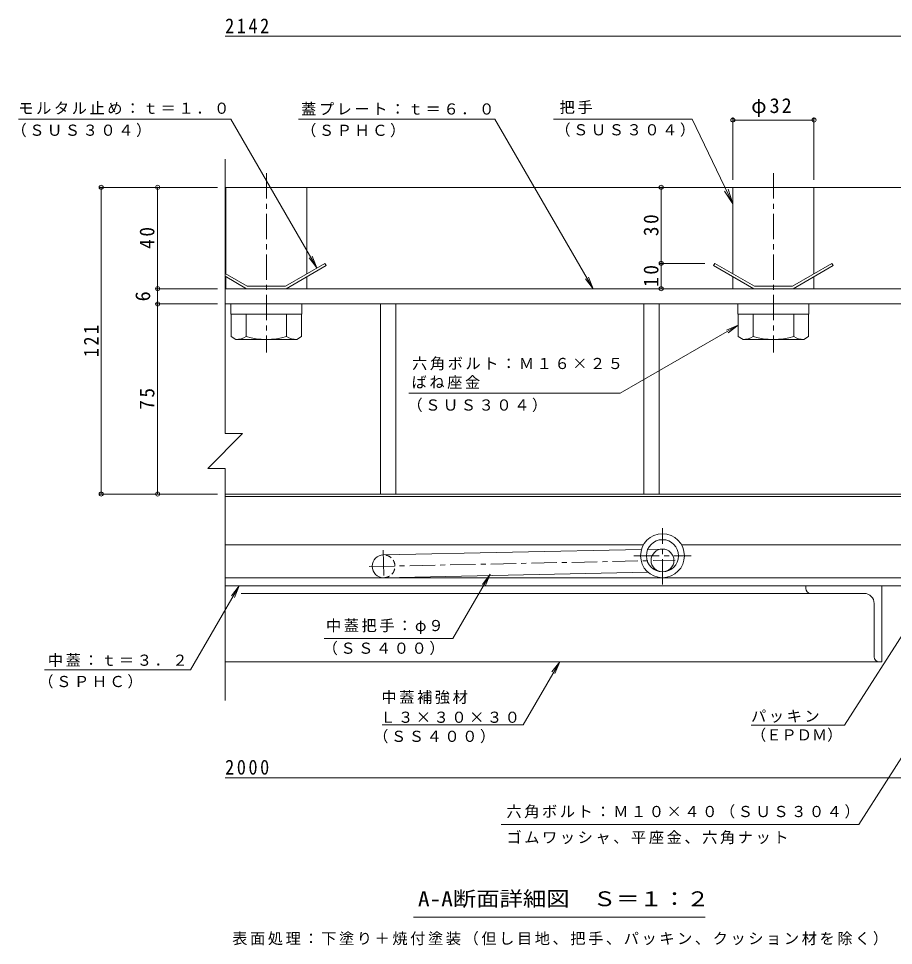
# Model space of a CAD drawing. Units: millimetres on the paper, enlarged 10 times, with parts at other scales. Extents: x -2685 to 2799, y -1962 to 1857.
# Drawn here: x 39 to 1765, y 29 to 1857 of the extents above; entities that cross this region are included whole.
import ezdxf
from ezdxf.enums import TextEntityAlignment as Align

# ---------------------------------------------------------------- set-up
doc = ezdxf.new("R2010")
doc.units = ezdxf.units.MM
doc.header["$LTSCALE"] = 10
doc.header["$PDMODE"] = 32
doc.header["$PDSIZE"] = 8
doc.linetypes.add('CHAIN1', pattern=[8, 5, -1, 1, -1])
doc.linetypes.add('DASHED1', pattern=[1.8, 1.2, -0.6])
for name, color, linetype, lineweight in [('D-2', 3, 'Continuous', 9), ('D-3', 4, 'Continuous', 9), ('D-5', 7, 'Continuous', 9), ('D-6', 6, 'Continuous', 9), ('D-8', 5, 'Continuous', 5), ('D-9', 134, 'Continuous', 5), ('D-A', 3, 'Continuous', 9), ('D-B', 6, 'Continuous', 9), ('D-C', 2, 'Continuous', 9), ('D-D', 4, 'Continuous', 9), ('D-E', 3, 'Continuous', 9), ('D-F', 7, 'Continuous', 9)]:
    doc.layers.add(name, color=color, linetype=linetype, lineweight=lineweight)
doc.styles.add('ＭＳ ゴシック', font='')
doc.styles.get('ＭＳ ゴシック').set_extended_font_data('MS Gothic')

msp = doc.modelspace()

# ---------------------------------------------------------------- linework, layer by layer
at = {"layer": 'D-2'}
for p, q in [((446.81, 1324.24), (2006.81, 1324.24)), ((446.81, 1294.24), (2006.81, 1294.24))]:
    msp.add_line(p, q, dxfattribs=at)
at = {"layer": 'D-2', "linetype": 'CHAIN1'}
for p, q in [((1309.31, 740.75), (1309.31, 851.73)), ((1252.57, 797.49), (1366.05, 797.49))]:
    msp.add_line(p, q, dxfattribs=at)
at = {"layer": 'D-2'}
for radius in [43.25, 31.75]:
    msp.add_circle((1309.31, 797.49), radius, dxfattribs=at)
at = {"layer": 'D-3'}
for p, q in [((2021.81, 1524.24), (446.81, 1524.24)), ((643.5, 1374.24), (565.56, 1329.24)), ((643.5, 1374.24), (646, 1369.91)), ((1412.62, 1374.24), (1410.12, 1369.91)), ((1412.62, 1374.24), (1490.56, 1329.24)), ((1643.5, 1374.24), (1565.56, 1329.24)), ((1643.5, 1374.24), (1646, 1369.91)), ((446.81, 1354.5), (490.56, 1329.24)), ((646, 1369.91), (566.9, 1324.24)), ((1410.12, 1369.91), (1489.22, 1324.24)), ((1646, 1369.91), (1566.9, 1324.24)), ((446.81, 1348.73), (489.22, 1324.24)), ((489.22, 1324.24), (566.9, 1324.24)), ((565.56, 1329.24), (490.56, 1329.24)), ((1489.22, 1324.24), (1566.9, 1324.24)), ((1565.56, 1329.24), (1490.56, 1329.24))]:
    msp.add_line(p, q, dxfattribs=at)
at = {"layer": 'D-5'}
for p, q in [((39.37, 1658.99), (458.3, 1658.99)), ((591.32, 1658.99), (978.51, 1658.99)), ((1172.8, 1324.24), (978.51, 1658.99)), ((1367.65, 1658.99), (1094.39, 1658.99)), ((1367.65, 1658.99), (1448.06, 1491.9)), ((1448.06, 1491.9), (1438.69, 1520.4)), ((1448.06, 1491.9), (1431.63, 1517.01)), ((627.9, 1365.24), (612.68, 1385.07)), ((1172.8, 1324.24), (1157.54, 1344.04)), ((1172.8, 1324.24), (1163.18, 1347.32)), ((1458.56, 1252.16), (1435.46, 1242.59)), ((1226.03, 1117.91), (809.05, 1117.91)), ((969.32, 760.89), (954.06, 741.09)), ((969.32, 760.89), (959.7, 737.81)), ((378.47, 572.41), (474.71, 738.24)), ((474.71, 738.24), (459.45, 718.44)), ((474.71, 738.24), (465.09, 715.16)), ((1668.57, 463.12), (1820.3, 701.22)), ((1696.35, 267.11), (1914.76, 609.86)), ((1034.61, 464.29), (1106.55, 588.24)), ((1106.55, 588.24), (1091.28, 568.44)), ((1106.55, 588.24), (1096.93, 565.16)), ((90.74, 572.41), (378.47, 572.41)), ((756.33, 464.29), (1034.61, 464.29)), ((1484, 463.12), (1668.57, 463.12)), ((991.48, 267.11), (1696.35, 267.11)), ((1393.32, 84.9), (818.32, 84.9))]:
    msp.add_line(p, q, dxfattribs=at)
for points in [[(458.3, 1658.99), (627.9, 1365.24), (618.34, 1388.33)], [(1226.03, 1117.91), (1458.56, 1252.16), (1438.72, 1236.94)], [(641.93, 633.97), (895.66, 633.97), (969.32, 760.89)]]:
    msp.add_lwpolyline(points, dxfattribs=at)
at = {"layer": 'D-6'}
for p, q in [((446.81, 919.24), (2101.81, 919.24)), ((446.81, 914.24), (2101.81, 914.24)), ((1271.93, 819.24), (446.81, 819.24)), ((758.84, 799.23), (1267.87, 809.88)), ((1280.19, 810.13), (1308.84, 810.73)), ((1346.69, 819.24), (1916.81, 819.24)), ((759.78, 754.24), (1280.61, 765.13)), ((1309.31, 765.73), (1309.78, 765.74))]:
    msp.add_line(p, q, dxfattribs=at)
at = {"layer": 'D-6', "linetype": 'CHAIN1'}
for p, q in [((758.65, 808.24), (759.9, 748.36)), ((730.79, 776.14), (1334.59, 788.77))]:
    msp.add_line(p, q, dxfattribs=at)
at = {"layer": 'D-6'}
msp.add_circle((1309.31, 788.24), 22.5, dxfattribs=at)
msp.add_arc((759.31, 776.74), 22.5, 90, 270, dxfattribs=at)
at = {"layer": 'D-6', "linetype": 'DASHED1'}
msp.add_arc((759.31, 776.74), 22.5, 270, 90, dxfattribs=at)
at = {"layer": 'D-8'}
for p, q in [((446.81, 1294.24), (1991.81, 1294.24)), ((1991.81, 919.24), (446.81, 919.24))]:
    msp.add_line(p, q, dxfattribs=at)
at = {"layer": 'D-9'}
for p, q in [((458.56, 1274.24), (458.56, 1229.87)), ((488.06, 1229.73), (488.06, 1274.24)), ((568.06, 1229.73), (568.06, 1274.24)), ((597.56, 1274.24), (597.56, 1229.73)), ((1458.56, 1274.24), (1458.56, 1229.87)), ((1488.06, 1229.73), (1488.06, 1274.24)), ((1568.06, 1229.73), (1568.06, 1274.24)), ((1597.56, 1274.24), (1597.56, 1229.87)), ((468.1, 1224.36), (458.56, 1229.87)), ((588.06, 1224.24), (597.56, 1229.73)), ((1468.1, 1224.36), (1458.56, 1229.87)), ((1588.06, 1224.24), (1597.56, 1229.73)), ((588.06, 1224.24), (468.31, 1224.24)), ((1588.06, 1224.24), (1468.31, 1224.24))]:
    msp.add_line(p, q, dxfattribs=at)
for centre, radius, start, end in [((469.35, 1258.75), 34.53, 267.86055, 302.81094), ((528.06, 1372.84), 148.6, 254.38446, 285.61554), ((586.77, 1258.75), 34.53, 237.18906, 272.13945), ((1469.35, 1258.75), 34.53, 267.86055, 302.81094), ((1528.06, 1372.84), 148.6, 254.38446, 285.61554), ((1586.77, 1258.75), 34.53, 237.18906, 272.13945)]:
    msp.add_arc(centre, radius, start, end, dxfattribs=at)
at = {"layer": 'D-A'}
for p, q in [((2027.31, 754.24), (446.81, 754.24)), ((446.81, 738.24), (2027.31, 738.24))]:
    msp.add_line(p, q, dxfattribs=at)
at = {"layer": 'D-B'}
for p, q in [((1591.81, 738.24), (455.18, 738.24)), ((1591.81, 738.24), (1741.81, 738.24)), ((1591.81, 733.24), (1591.81, 738.24)), ((1741.81, 738.24), (1741.81, 588.24)), ((1601.81, 723.24), (478.7, 723.24)), ((1601.81, 723.24), (1706.81, 723.24)), ((1726.81, 598.24), (1726.81, 703.24)), ((1736.81, 588.24), (446.81, 588.24)), ((1736.81, 588.24), (1741.81, 588.24))]:
    msp.add_line(p, q, dxfattribs=at)
for centre, radius, start, end in [((1601.81, 733.24), 10, 180, 270), ((1706.81, 703.24), 20, 0, 90), ((1736.81, 598.24), 10, 180, 270)]:
    msp.add_arc(centre, radius, start, end, dxfattribs=at)
at = {"layer": 'D-C', "linetype": 'CHAIN1'}
for p, q in [((528.06, 1551.92), (528.06, 1198.61)), ((1528.06, 1551.92), (1528.06, 1198.61))]:
    msp.add_line(p, q, dxfattribs=at)
at = {"layer": 'D-C'}
for p, q in [((448.06, 1524.24), (608.06, 1524.24)), ((448.06, 1353.78), (448.06, 1524.24)), ((608.06, 1353.78), (608.06, 1524.24)), ((1448.06, 1524.24), (1608.06, 1524.24)), ((1448.06, 1353.78), (1448.06, 1524.24)), ((1608.06, 1353.78), (1608.06, 1524.24)), ((448.06, 1324.24), (448.06, 1348.01)), ((608.06, 1324.24), (608.06, 1348.01)), ((1448.06, 1324.24), (1448.06, 1348.01)), ((1608.06, 1324.24), (1608.06, 1348.01)), ((608.06, 1324.24), (448.06, 1324.24)), ((1608.06, 1324.24), (1448.06, 1324.24))]:
    msp.add_line(p, q, dxfattribs=at)
at = {"layer": 'D-C', "color": 134, "lineweight": 5}
for p, q in [((458.06, 1294.24), (598.06, 1294.24)), ((598.06, 1294.24), (598.06, 1274.24)), ((1458.06, 1294.24), (1598.06, 1294.24)), ((1598.06, 1294.24), (1598.06, 1274.24))]:
    msp.add_line(p, q, dxfattribs=at)
for points in [[(458.06, 1294.24), (458.06, 1274.24), (598.06, 1274.24)], [(1458.06, 1294.24), (1458.06, 1274.24), (1598.06, 1274.24)]]:
    msp.add_lwpolyline(points, dxfattribs=at)
at = {"layer": 'D-D'}
for p, q in [((753.48, 1294.24), (446.81, 1294.24)), ((753.48, 919.24), (753.48, 1294.24)), ((446.81, 919.24), (753.48, 919.24))]:
    msp.add_line(p, q, dxfattribs=at)
for points in [[(783.48, 1294.24), (1272.64, 1294.24), (1272.64, 919.24), (783.48, 919.24)], [(1302.64, 919.24), (1791.81, 919.24), (1791.81, 1294.24), (1302.64, 1294.24)]]:
    msp.add_lwpolyline(points, close=True, dxfattribs=at)
at = {"layer": 'D-E', "color": 2}
for p, q in [((753.48, 1294.24), (783.48, 1294.24)), ((753.48, 919.24), (753.48, 1294.24)), ((783.48, 1294.24), (783.48, 919.24)), ((783.48, 919.24), (753.48, 919.24))]:
    msp.add_line(p, q, dxfattribs=at)
msp.add_lwpolyline([(1302.64, 919.24), (1272.64, 919.24), (1272.64, 1294.24), (1302.64, 1294.24)], close=True, dxfattribs=at)
at = {"layer": 'D-F'}
for p, q in [((2146.81, 1822.22), (446.81, 1822.22)), ((1448.06, 1539.24), (1448.06, 1661.86)), ((1448.06, 1656.86), (1608.06, 1656.86)), ((1608.06, 1539.24), (1608.06, 1661.86)), ((446.81, 1580), (446.81, 1038.48)), ((431.81, 1524.24), (199.26, 1524.24)), ((202.26, 919.24), (202.26, 1524.24)), ((313.7, 1324.24), (313.7, 1524.24)), ((1306.73, 1374.24), (1306.73, 1524.24)), ((1303.73, 1374.24), (1392.62, 1374.24)), ((1306.73, 1324.24), (1306.73, 1374.24)), ((431.81, 1324.24), (308.7, 1324.24)), ((313.7, 1294.24), (313.7, 1324.24)), ((431.81, 1294.24), (308.7, 1294.24)), ((313.7, 919.24), (313.7, 1294.24)), ((446.81, 969.66), (412.4, 969.66)), ((446.81, 969.66), (446.81, 511.7)), ((199.26, 919.24), (431.81, 919.24)), ((1791.8, 359.34), (446.81, 359.34))]:
    msp.add_line(p, q, dxfattribs=at)
msp.add_lwpolyline([(446.81, 1038.48), (481.22, 1038.48), (412.4, 969.66)], dxfattribs=at)
for p in [(1448.06, 1656.86), (1608.06, 1656.86), (202.26, 1524.24), (313.7, 1524.24), (1306.73, 1524.24), (1306.73, 1374.24), (313.7, 1324.24), (1306.73, 1324.24), (313.7, 1294.24), (202.26, 919.24), (313.7, 919.24)]:
    msp.add_point(p, dxfattribs=at)

# ---------------------------------------------------------------- texts
at = {"layer": 'D-5', "style": 'ＭＳ ゴシック'}
msp.add_text('（ＥＰＤＭ）', height=21.99, dxfattribs=at).set_placement((1484, 426.55), align=Align.BOTTOM_LEFT)
at = {"layer": 'D-5', "color": 2, "style": 'ＭＳ ゴシック', "width": 1.15}
msp.add_text('A-A断面詳細図\u3000Ｓ＝１：２', height=29.33, dxfattribs=at).set_placement((827.07, 97.4), align=Align.BOTTOM_LEFT)
at = {"layer": 'D-5', "char_height": 21.99, "attachment_point": 7, "style": 'ＭＳ ゴシック'}
for s, insert in [('\\T1.17;モルタル止め：ｔ＝１．０', (38.97, 1668)), ('\\T1.17;蓋プレート：ｔ＝６．０', (596.65, 1666.54)), ('\\T1.17;把手', (1106.49, 1668.83)), ('\\T1.17;（ＳＵＳ３０４）', (25.41, 1623.09)), ('\\T1.17;（ＳＰＨＣ）', (596.65, 1622.87)), ('\\T1.17;（ＳＵＳ３０４）', (1098.08, 1623.93)), ('\\T1.17;六角ボルト：Ｍ１６×２５', (815.58, 1163.26)), ('\\T1.17;ばね座金', (814.53, 1126.54)), ('\\T1.17;（ＳＵＳ３０４）', (806.27, 1080.98)), ('\\T1.17;中蓋把手：φ９', (645.65, 642.86)), ('\\T1.17;（ＳＳ４００）', (639, 601.32)), ('\\T1.17;中蓋：ｔ＝３．２', (97.18, 578.11)), ('\\T1.17;（ＳＰＨＣ）', (78.5, 535.55)), ('\\T1.17;中蓋補強材', (755.05, 504.79)), ('\\T1.17;パッキン', (1484, 467.94)), ('\\T1.17;Ｌ３×３０×３０', (752.7, 467.6)), ('\\T1.17;（ＳＳ４００）', (738.86, 427.46)), ('\\T1.17;六角ボルト：Ｍ１０×４０（ＳＵＳ３０４）', (1001.62, 279.13)), ('\\T1.17;ゴムワッシャ、平座金、六角ナット', (1001.62, 228.3)), ('\\T1.17;表面処理：下塗り＋焼付塗装（但し目地、把手、パッキン、クッション材を除く）', (460.82, 28.77))]:
    msp.add_mtext(s, dxfattribs=dict(at, insert=insert))
at = {"layer": 'D-F', "color": 2, "style": 'ＭＳ ゴシック'}
msp.add_text('6', height=29.33, rotation=90, dxfattribs=at).set_placement((307.7, 1299.24), align=Align.BOTTOM_LEFT)
at = {"layer": 'D-F', "color": 2, "char_height": 29.33, "attachment_point": 7, "style": 'ＭＳ ゴシック'}
for s, insert in [('\\T1.28;\\W0.9;2142', (446.81, 1828.22)), ('\\T1.19;φ32', (1484.31, 1662.86)), ('\\T1.28;\\W0.9;2000', (446.81, 365.34))]:
    msp.add_mtext(s, dxfattribs=dict(at, insert=insert))
at = {"layer": 'D-F', "color": 2, "char_height": 29.33, "attachment_point": 7, "rotation": 90, "style": 'ＭＳ ゴシック'}
for s, insert in [('\\T1.27;\\W0.95;30', (1301.73, 1427.99)), ('\\T1.27;\\W0.95;40', (307.7, 1402.99)), ('\\T1.27;\\W0.95;10', (1301.73, 1327.99)), ('\\T1.27;\\W0.9;121', (197.26, 1189.24)), ('\\T1.27;\\W0.95;75', (307.7, 1085.49))]:
    msp.add_mtext(s, dxfattribs=dict(at, insert=insert))

doc.saveas('drawing.dxf')
